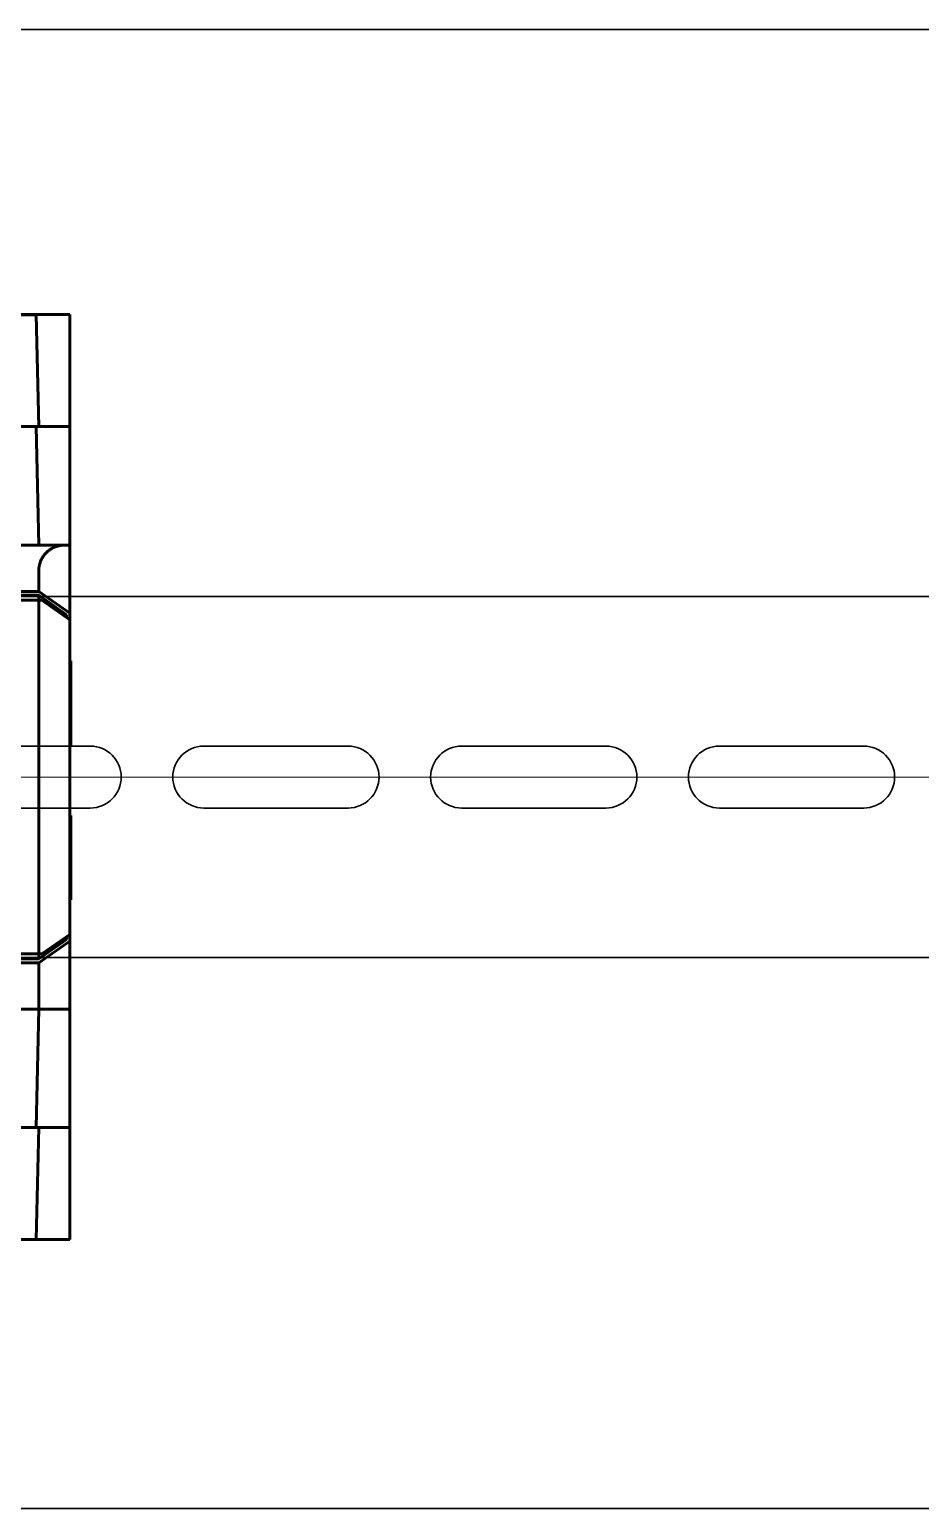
# Model space of a CAD drawing. Header units: millimetres. Extents: x 0 to 53000, y -591 to 24400.
# Drawn here: x 24743.2 to 24829.6, y 2671.6 to 2815 of the extents above; entities that cross this region are included whole.
import ezdxf
from ezdxf.enums import TextEntityAlignment as Align

# ---------------------------------------------------------------- set-up
doc = ezdxf.new("R2010")
doc.units = ezdxf.units.MM
doc.linetypes.add('K5LT_BASIC', pattern=[0])
doc.layers.add('КК перф 40х60', color=6, linetype='Continuous', lineweight=30)
doc.layers.add('Основная', color=7, linetype='Continuous', lineweight=30)
doc.layers.add('Привязки', color=2, linetype='Continuous', lineweight=0, plot=False, transparency=0.8)
doc.styles.add('текст', font='isocpeui.ttf')

# ---------------------------------------------------------------- blocks, each defined once
blk = doc.blocks.new('Программируемое реле ПР102')
at = {"layer": 'Основная', "linetype": 'K5LT_BASIC', "lineweight": 60}
for p, q in [((116.76, 44.85), (0.24, 44.85)), ((116.76, 44.84), (0.24, 44.84)), ((116.76, 44.84), (116.76, 44.85)), ((120, 44.85), (116.76, 44.85)), ((116.76, 44.85), (117, 34)), ((117, 34), (116.76, 44.84)), ((120, 34), (120, 44.85)), ((116.75, 34), (0.25, 34)), ((116.75, 34), (117, 22.5)), ((120, 34), (116.75, 34)), ((120, 22.5), (120, 34)), ((119.5, 22.5), (114.75, 22.5)), ((119.5, 22.5), (120, 22.5)), ((120, 15.9), (120, 22.5)), ((117, 18), (117, 20)), ((114.6, 17.64), (117, 17.64)), ((114.75, 18), (117, 18)), ((117, 18), (120, 15.9)), ((117, 17.64), (117, 17.15)), ((117, 17.64), (119.7, 15.75)), ((114.2, 17.15), (117, 17.15)), ((117.3, 17.15), (117, 17.15)), ((117, 17.15), (117.3, 17.15)), ((117, 17.15), (117, -17.15)), ((117.3, 17.15), (117.3, 17.15)), ((120, 15.26), (117.3, 17.15)), ((120, 15.9), (120, 15.26)), ((119.7, 15.47), (119.7, 15.75)), ((120, -15.26), (120, 15.26)), ((120.1, 11.29), (120, 11.29)), ((120.1, 3.11), (120.1, 11.29)), ((120, 3.11), (120.1, 3.11)), ((120, -3.71), (120.1, -3.71)), ((120.1, -11.89), (120.1, -3.71)), ((120, -11.89), (120.1, -11.89)), ((119.7, -15.75), (117, -17.64)), ((120, -15.26), (117.3, -17.15)), ((119.7, -15.75), (119.7, -15.47)), ((120, -15.26), (120, -15.9)), ((114.2, -17.15), (117, -17.15)), ((120, -15.9), (117, -18)), ((117, -17.64), (117, -17.15)), ((117, -17.15), (117.3, -17.15)), ((117, -17.15), (117.3, -17.15)), ((117.3, -17.15), (117.3, -17.15)), ((120, -22.5), (120, -15.9)), ((114.6, -17.64), (117, -17.64)), ((114.75, -18), (117, -18)), ((117, -22.5), (117, -18)), ((114.75, -22.5), (117, -22.5)), ((117, -22.5), (116.75, -34)), ((117, -22.5), (120, -22.5)), ((120, -34), (120, -22.5)), ((116.75, -34), (0.25, -34)), ((116.75, -34), (120, -34)), ((117, -34), (116.76, -44.85)), ((120, -44.85), (120, -34)), ((116.76, -44.85), (0.24, -44.85)), ((116.76, -44.85), (120, -44.85))]:
    blk.add_line(p, q, dxfattribs=at)
blk.add_rational_spline([(117, 20), (117, 21.46), (118.04, 22.5), (119.5, 22.5)], [1, 0.804737854124, 0.804737854124, 1], degree=3, dxfattribs=at)
at = {"layer": 'Основная', "style": 'текст'}
blk.add_attdef('№', text='', height=40, dxfattribs=at).set_placement((57, -88), align=Align.MIDDLE_CENTER)

msp = doc.modelspace()

# ---------------------------------------------------------------- linework, layer by layer
at = {"layer": 'КК перф 40х60'}
for p, q in [((24542.11543, 2815), (25012.11543, 2815)), ((24542.11543, 2671.56854), (25012.11543, 2671.56854))]:
    msp.add_line(p, q, dxfattribs=at)
at = {"layer": 'Основная'}
for p, q in [((24742.11543, 2760), (24767.11543, 2760)), ((24767.11543, 2760), (24792.11543, 2760)), ((24792.11543, 2760), (24817.11543, 2760)), ((24817.11543, 2760), (24842.11543, 2760)), ((24749.11543, 2745.5), (24742.11543, 2745.5)), ((24767.11543, 2745.50001), (24760.11543, 2745.50001)), ((24774.11543, 2745.5), (24767.11543, 2745.5)), ((24792.11543, 2745.50001), (24785.11543, 2745.50001)), ((24799.11543, 2745.5), (24792.11543, 2745.5)), ((24817.11543, 2745.50001), (24810.11543, 2745.50001)), ((24824.11543, 2745.5), (24817.11543, 2745.5)), ((24752.11543, 2742.5), (24752.11543, 2742.5)), ((24777.11543, 2742.5), (24777.11543, 2742.5)), ((24802.11543, 2742.5), (24802.11543, 2742.5)), ((24827.11543, 2742.5), (24827.11543, 2742.5)), ((24742.11543, 2739.5), (24749.11543, 2739.5)), ((24760.11543, 2739.50001), (24767.11543, 2739.50001)), ((24767.11543, 2739.5), (24774.11543, 2739.5)), ((24785.11543, 2739.50001), (24792.11543, 2739.50001)), ((24792.11543, 2739.5), (24799.11543, 2739.5)), ((24810.11543, 2739.50001), (24817.11543, 2739.50001)), ((24817.11543, 2739.5), (24824.11543, 2739.5)), ((24742.11543, 2725), (24767.11543, 2725.00001)), ((24767.11543, 2725), (24792.11543, 2725.00001)), ((24792.11543, 2725), (24817.11543, 2725.00001)), ((24817.11543, 2725), (24842.11543, 2725.00001))]:
    msp.add_line(p, q, dxfattribs=at)
for centre, start, end in [((24749.11543, 2742.5), 0, 90), ((24760.11543, 2742.50001), 90, 180), ((24774.11543, 2742.5), 0, 90), ((24785.11543, 2742.50001), 90, 180), ((24799.11543, 2742.5), 0, 90), ((24810.11543, 2742.50001), 90, 180), ((24824.11543, 2742.5), 0, 90), ((24749.11543, 2742.5), 270, 0), ((24760.11543, 2742.50001), 180, 270), ((24774.11543, 2742.5), 270, 0), ((24785.11543, 2742.50001), 180, 270), ((24799.11543, 2742.5), 270, 0), ((24810.11543, 2742.50001), 180, 270), ((24824.11543, 2742.5), 270, 0)]:
    msp.add_arc(centre, 3, start, end, dxfattribs=at)
at = {"layer": 'Привязки'}
for p, q in [((23064.39056, 2742.5), (25356.1081, 2742.5)), ((24502.11543, 2742.5), (26793.83296, 2742.5))]:
    msp.add_line(p, q, dxfattribs=at)

# ---------------------------------------------------------------- block references
at = {"layer": 'Основная'}
msp.add_blockref('Программируемое реле ПР102', (24627.11543, 2742.5), dxfattribs=at)

doc.saveas('drawing.dxf')
